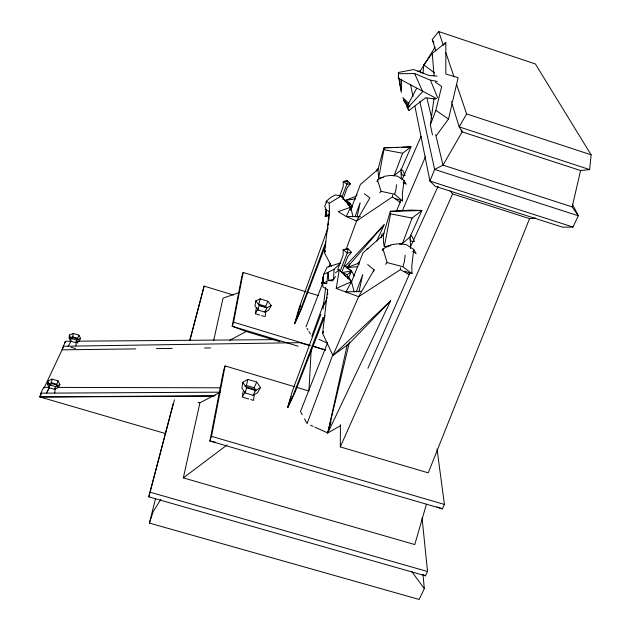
<?xml version="1.0" encoding="UTF-8"?>
<svg xmlns="http://www.w3.org/2000/svg" width="631" height="631" viewBox="0 0 631 631"><rect width="100%" height="100%" fill="white"/><g stroke="black" fill="none" stroke-linecap="round" stroke-linejoin="round"><path stroke-width="0.95" d="M535.766 218.089L529.551 218.626L428.252 472.856L340.306 446.929L340.417 424.663M401.434 79.293L401.284 92.402L398.997 78.291M400.937 86.1L400.874 89.996L398.918 77.873M401 82.196L401.024 80.247M334.012 269.342L333.602 279.336L332.632 280.874L328.846 280.582L328.081 272.324L334.012 269.342L340.101 263.506M47.57 384.405L47.711 381.061L52.073 379.128L58.123 380.903L59.882 384.626L58.328 387.56L54.495 389.303L49.092 387.726L47.57 384.405L51.426 382.686L56.782 384.255L58.328 387.56M69.181 338.232L69.339 335.069L73.283 333.476L78.891 335.148L80.602 338.421L79.135 341.197L75.665 342.633L70.664 341.15L69.181 338.232L72.675 336.812L77.629 338.287L78.386 339.738M308.985 390.068L311.178 349.669M436.668 98.617L398.413 78.354L398.461 72.455L413.747 69.552L429.23 75.515L437.07 76.154M323.127 282.956L321.439 283.295L323.222 281.095L323.553 274.43L328.081 272.324L326.748 283.666L323.048 283.193L323.553 274.43L327.197 267.079L340.779 262.859M384.287 246.634L390.597 213.87L390.329 211.227L383.332 234.953L383.498 242.288L384.287 246.634L390.944 245.538M329.366 215.25L329.311 211.03M383.246 177.287L378.671 178.1L384.224 147.82L411.041 146.849L401.024 170.149L401.332 178.707M322.599 283.39L322.938 286.916L327.702 289.637L322.615 333.365L332.923 355.474L358.637 296.673L400.385 269.658L400.535 267.733M326.251 202.796L326.377 201.194L330.328 197.732L335.408 194.892L341.166 196.02L350.607 207.252L353.068 216.662M346.143 249.3L356.57 221.024L392.427 196.88L392.592 194.916M54.771 393.026L55.149 388.617M75.909 345.82L76.241 342.049M422.983 73.488L423.819 64.883L432.251 53.375L445.817 42.545L445.841 74.064L458.114 77.66L452.443 102.096M398.461 72.455L398.413 78.354M451.37 101.536L459.171 126.894L462.168 131.863L580.583 170.559L589.654 169.581L591.129 154.824L535.388 63.96L438.679 31.55L432.298 39.532L435.769 50.803M327.489 230.386L327.828 227.468M328.049 225.519L328.38 222.601M328.601 220.653L329.051 216.756M382.22 250.649L382.962 248.906L391.417 244.662L398.524 243.771L406.127 244.576L413.715 249.379L411.822 265.84L411.996 273.673L404.723 271.227M49.092 387.726L49.431 384.8L47.711 381.061M326.172 202.985L326.377 201.194L329.24 203.261L329.461 211.74L324.437 252.7L331.52 266.361M367.928 368.259L409.188 274.635L409.424 272.734M323.009 309.08L325.667 287.594M405.165 255.184L404.353 261.802L402.854 266.708L411.996 273.673M376.896 181.673L377.527 180.001L384.8 176.199L390.912 175.402L397.467 176.152L404.021 180.442L402.326 194.096L402.483 200.918L395.093 198.442M70.664 341.15L71.019 338.35L69.339 335.069M254.293 394.501L253.512 400.385L250.696 399.549M265.146 316.715L265.84 311.485M396.568 184.702L395.834 190.128L394.541 194.245L402.483 200.918M432.48 134.987L430.35 124.883L434.025 98.365M254.766 391.117L255.003 389.422L245.909 386.716M396.363 211.409L400.149 202.362L400.417 200.477M328.002 215.51L325.154 216.401L325.872 211.448M242.391 396.15L243.093 391.677M259.806 315.082L255.35 313.733L256.099 308.977L257.046 307.471M242.785 382.26L241.878 388.002L245.214 392.947L253.102 395.29L257.551 392.663L260.532 387.552L256.683 382.023L247.873 379.397L242.785 382.26L246.579 387.836L255.516 390.494L260.532 387.552M255.815 300.877L254.987 306.059L257.961 309.971L264.823 312.061L268.632 310.223L271.251 305.601L267.836 301.224L260.161 298.873L255.815 300.877L259.183 305.286L266.952 307.652L271.251 305.601M367.66 264.563L374.073 269.831L358.637 296.673L336.205 288.47L339.265 269.894L337.475 269.532M51.426 382.686L52.073 379.128M381.227 237.824L381.826 234.519L384.279 233.178M72.675 336.812L73.283 333.476M376.652 171.096L376.967 169.408L378.537 168.524M437.015 448.949L444.437 504.453L442.37 508.854L209.902 440.982L211.519 436.344L225.109 365.948L294.835 386.803M280.006 341.726L246.2 331.496L232.176 326.243L233.565 322.173L243.164 272.442L306.106 291.822M357.036 217.23L360.127 202.803L355.095 216.709M426.461 504.145L414.78 544.553L183.337 477.896L199.917 402.807L219.572 392.537M213.696 340.425L223.035 298.116L238.77 292.729M314.845 427.148L327.773 432.984L347.263 344.684M358.921 291.893L362.73 274.619L356.207 292.098M436.344 135.618L448.515 119.014L452.009 103.981M414.898 106.142L429.94 181.089L435.232 186.311L562.655 227.215L572.987 227.057L578.296 215.77L572.151 206.881L580.583 170.559M390.613 300.845L348.817 343.934L332.923 355.474L390.613 300.845L327.773 432.984L349.44 342.081M348.391 267.402L349.408 263.632M430.35 124.883L435.863 110.354L441.661 86.447L435.335 82.03M260.161 298.873L258.836 304.26L265.627 306.327L266.826 307.889M244.875 386.282L246.374 385.423L247.873 379.397M423.007 574.896L424.332 588.613L419.126 599.45L149.389 523.075L155.589 498.458M422.052 517.901L427.526 571.52L425.468 575.827L148.79 496.849L173.091 403.95M189.671 340.551L204.136 286.103L233.32 295.016M148.79 496.849L174.448 399.794M190.002 340.251L204.136 286.103M257.961 309.971L259.183 305.286M245.214 392.947L246.579 387.836M213.87 396.3L39.871 396.946L40.897 393.168L43.634 387.355L49.533 387.371M378.671 178.1L377.961 169.4L383.893 147.772L397.98 147.441M71.303 341.229L65.387 341.268L62.043 349.842L135.791 348.888M64.898 343.051L65.387 341.268M327.773 432.984L330.983 421.666M373.536 271.716L374.073 269.831M287.689 407.318L292.319 391.259L320.895 314.262M298.834 310.728L294.661 323.75L301.413 309.135L325.785 244.852M287.704 407.381L291.191 396.757M149.389 523.075L153.23 511.552L160.834 499.358M243.164 272.442L241.878 276.236L232.176 326.243L298.116 346.206M225.109 365.948L223.634 370.247L209.902 440.982L215.644 442.292M327.962 227.965L298.984 308.401L294.661 323.75L298.865 314.254L325.896 241.981M311.856 336.284L323.924 302.919M299.133 309.797L300.813 305.207M324.413 304.773L327.087 297.509M339.557 196.367L343.232 186.397L343.225 181.547L347.531 180.805L350.442 183.826L347.224 187.652L342.862 199.428M341.828 197.385L346.908 184.22L347.531 180.805L343.225 181.547L346.908 184.22L350.442 183.826L348.975 182.738M307.092 423.646L332.852 354.654M338.019 268.64L343.154 255.121L343.138 249.639L348.138 248.866L351.506 252.321L347.776 256.596L341.584 272.813M392.395 175.67L394.225 175.347L402.61 153.27L411.041 146.849L401.742 147.354M340.196 271.007L347.271 253.055L348.138 248.866L343.138 249.639L347.271 253.055L351.506 252.321M399.51 244.126L402.357 243.653L412.106 218.081L421.871 210.47L410.939 210.123L390.329 211.227M306.035 326.803L322.867 282.727M328.83 267.126L330.234 263.45M350.568 210.194L360.388 184.489L377.961 169.4M322.985 318L292.074 398.161L287.807 407.421L295.111 392.119L325.028 315.555M54.495 389.303L55.544 386.59L59.882 384.626M75.665 342.633L76.674 340.038L80.602 338.421M349.314 206.195L350.379 203.482L345.599 200.343L355.892 196.265L357.13 194.79M327.592 342.72L300.482 411.515L302.249 414.748M351.088 283.098L363.014 252.826L383.332 234.953M56.782 384.255L58.123 380.903M77.629 338.287L78.891 335.148M402.381 210.636L425.633 156.275M265.627 306.327L267.836 301.224M348.217 278.713L351.57 270.959L343.863 265.17M402.168 179.559L421.129 136.257M256.099 390.557L254.167 387.75L256.683 382.023M340.306 446.929L452.608 193.946L450.155 190.964M402.357 243.653L410.142 236.783L421.871 210.47L390.731 211.488M55.954 386.842L56.751 385.076L51.419 383.514L50.598 385.281M76.935 340.527L77.621 339.005L72.683 337.538L71.981 339.052M325.856 203.671L324.665 206.29L325.635 208.143L325.17 209.476L329.461 211.74M376.778 240.939L384.121 224.786L345.133 266.416M410.363 247.178L412.816 241.799M413.628 240.009L438.127 186.224M321.439 283.295L322.102 281.852M47.159 391.772L48.934 387.939M345.204 201.321L346.719 201.131L350.607 207.252L346.253 216.528L356.57 221.024L369.861 197.882L364.355 193.756M39.871 396.946L41.441 393.618M44.044 388.112L63.589 346.6M323.451 331.606L322.615 333.365L323.561 331.669M264.823 312.061L266.952 307.652M325.296 250.925L324.437 252.7L325.407 251.012M253.102 395.29L255.516 390.494M325.154 216.401L326.314 214.161L326.156 209.531L326.298 215.889L328.696 215.905M68.172 346.419L70.838 341.41M46.449 393.302L49.368 387.828M435.493 99.091L425.744 97.718L408.991 110.409L407.397 108.153L407.003 106.465L416.665 88.316M255.35 313.733L257.874 309.056M347.713 292.303L345.977 291.916L351.522 281.655L348.375 276.764M245.128 391.78L242.249 397.041L248.819 398.989M456.568 84.302L466.609 113.919L459.171 126.894L589.654 169.581M349.377 205.17L350.379 203.482L343.927 199.562M444.816 44.202L445.817 42.545M420.83 72.762L420.372 70.853L435.043 47.191M350.008 273.428L351.57 270.959L347.255 268.167M335.455 276.504L333.602 279.336L328.846 280.582M379.823 192.786L381.092 191.319L377.527 180.001M384.121 224.786L348.848 265.509L345.922 267.915M359.686 261.408L357.73 263.577L346.537 267.702L357.824 266.629M407.397 108.153L422.691 91.59L414.606 73.527L398.674 73.724M385.47 264.247L387.142 262.583L402.854 266.708M347.713 278.61L347.208 274.769L351.57 270.959L354.18 275.857M335.495 272.805L339.265 269.894L351.522 281.655L354.18 291.979M348.391 205.004L350.379 203.482L352.508 207.157M394.225 175.347L401.024 170.149M183.337 477.896L227.128 444.91M326.298 215.889L329.106 213.941M359.323 262.48L357.73 263.577L359.425 264.097M329.24 203.261L341.166 196.02M328.593 432.519L340.054 425.949M229.755 340.306L246.2 331.496M409.306 106.623L407.965 107.294L403.304 100.14L409.976 106.284M323.048 283.193L326.684 281.529M336.205 288.47L351.522 281.655M350.607 207.252L338.2 211.614L346.253 216.528L360.451 216.646M366.926 248.89L368.583 248.346M347.618 204.144L350.379 203.482M351.57 270.959L342.097 272.568L347.208 274.769M355.923 198.804L345.599 200.343L346.932 201.715M417.754 71.232L420.372 70.853M322.906 317.819L324.862 317.716M345.977 291.916L361.547 291.301M63.029 346.261L299.78 342.665L309.064 345.472M156.441 348.62L172.176 348.422M204.618 347.996L210.517 347.926M78.205 341.174L274.39 339.644M215.171 395.629L39.887 396.946L165.708 433.615M40.897 393.168L220.251 392.166M57.405 387.395L220.676 387.789M414.606 73.527L430.421 80.169L437.157 81.391M384.09 149.728L402.61 153.27M390.597 213.87L412.106 218.081M381.092 191.319L394.541 194.245M198.031 402.286L199.917 402.807M150.304 492.267L427.526 571.52M49.431 384.8L55.544 386.59M211.519 436.344L444.437 504.453M70.98 347.255L75.657 348.643M296.72 387.363L308.969 391.023M246.374 385.423L254.167 387.75M71.019 338.35L76.674 340.038M261.581 315.626L264.255 316.439M312.329 346.017L325.43 349.984M233.565 322.173L310.562 345.52M312.44 346.088L325.588 350.071M259.341 305.483L266.377 307.628M307.983 292.398L318.316 295.576M452.608 193.946L529.551 218.626M572.987 227.057L429.94 181.089L434.625 169.431L419.852 101.512M572.151 206.881L443.001 165.141L434.625 169.431L578.296 215.77L572.514 204.334M466.609 113.919L591.129 154.824M436.849 506.859L442.37 508.854M319.057 339.431L327.158 342.956M310.539 425.199L313.126 426.367M422.928 574.439L425.468 575.827M403.185 182.572L406.151 184.22L404.021 180.442M400.385 269.658L409.188 274.635M412.698 251.532L416.152 253.536L413.715 249.379M435.863 110.354L448.515 119.014M392.427 196.88L400.149 202.362M410.363 235.063L411.862 236.168L414.425 241.563L411.278 241.247L409.89 239.078M400.764 169.116L402.925 170.717L405.149 175.418L402.42 175.032L401.008 172.831M423.819 64.883L434.507 72.92M408.904 103.484L402.886 97.679L406.743 104.21M411.696 571.528L424.332 588.613M343.682 273.617L345.764 276.599M307.005 328.38L307.975 329.966M308.945 331.543L310.397 333.917M407.003 106.465L408.991 110.409M304.45 418.795L306.65 422.833M432.298 39.532L433.923 42.955M430.421 80.169L437.693 97.742M438.679 31.55L443.388 45.432M445.896 52.838L454.052 76.895M461.584 129.986L462.168 131.863L443.001 165.141L435.69 134.663M382.962 248.906L387.142 262.583M426.998 98.475L431.801 118.478M410.655 85.004L412.966 96.535M322.433 276.993L322.772 280.409M432.251 53.375L434.065 75.665M327.457 289.945L327.702 294.74M410.142 236.783L410.536 248.567M77.684 341.505L77.716 343.177"/></g></svg>
